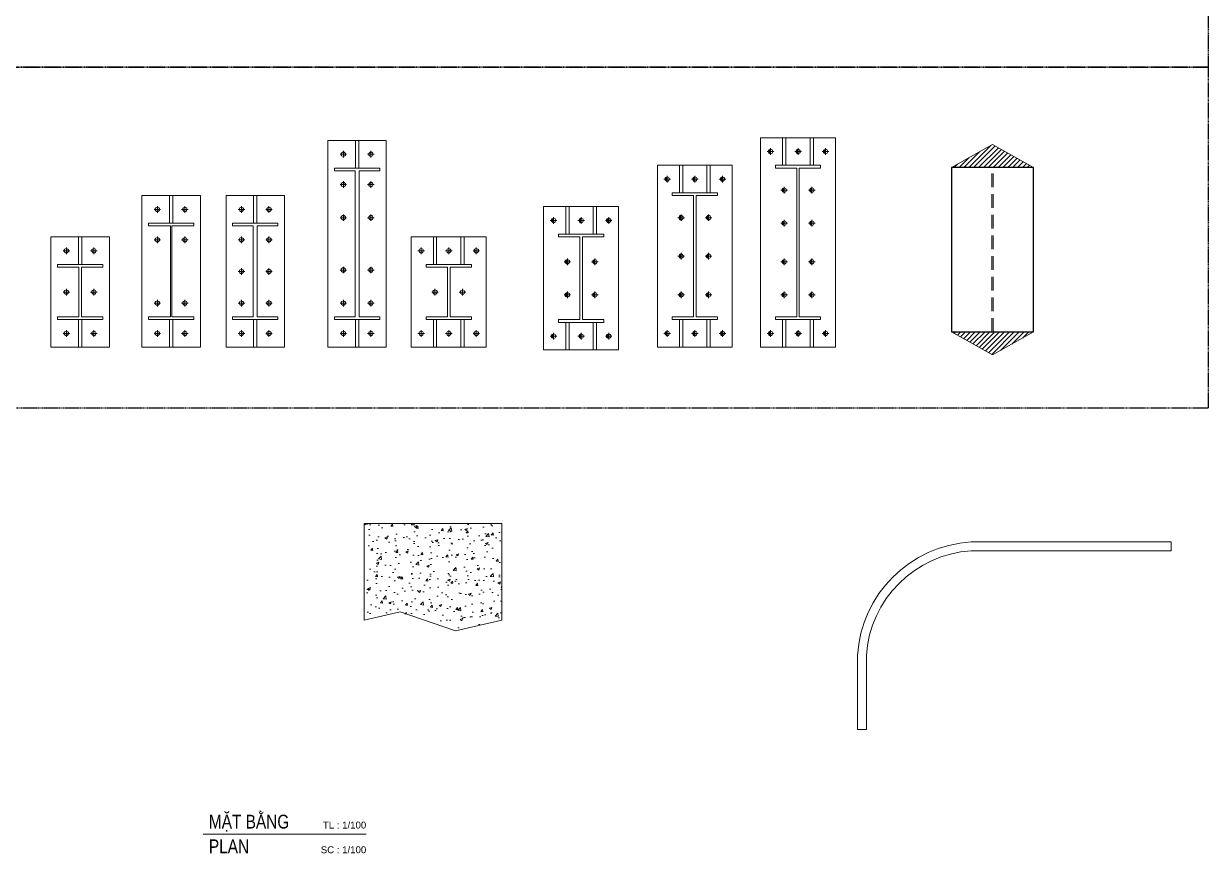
# Model space of a CAD drawing. Header units: millimetres. Extents: x -10603 to 59139, y 0 to 25238.
# Drawn here: x 49455 to 53754, y 13543 to 16554 of the extents above; entities that cross this region are included whole.
import ezdxf
from ezdxf.enums import TextEntityAlignment as Align

# ---------------------------------------------------------------- set-up
doc = ezdxf.new("R2010")
doc.units = ezdxf.units.MM
for name, pattern in [('BEAM HIDEN_DBIM', [4.7625, 3.175, -1.5875]), ('CENTER', [2, 1.25, -0.25, 0.25, -0.25]), ('CENTER2', [28.575, 19.05, -3.175, 3.175, -3.175]), ('DASHED2', [0.375, 0.25, -0.125])]:
    doc.linetypes.add(name, pattern=pattern)
for name, color, linetype, lineweight in [('COLUMN-BMB', 1, 'Continuous', 20), ('DCE_Beam', 2, 'BEAM HIDEN_DBIM', 25), ('Dce_text', 7, 'Continuous', 13), ('DCE_Tole', 6, 'Continuous', 15), ('DIM-BMB', 7, 'Continuous', 9), ('GRIDLINE-BMB', 251, 'CENTER', 5), ('HATCH-BMB', 8, 'Continuous', 5), ('kata_net manh_white', 7, 'Continuous', 5), ('kata_net thay_red', 1, 'Continuous', 20), ('kata_plate', 150, 'Continuous', 13), ('STEEL PL-BMB', 150, 'Continuous', 9), ('TITLE', 112, 'Continuous', 15)]:
    doc.layers.add(name, color=color, linetype=linetype, lineweight=lineweight)
doc.styles.add('Dce_Text', font='arial.ttf', dxfattribs={"width": 0.8})
doc.styles.add('title', font='arial.ttf')

# ---------------------------------------------------------------- blocks, each defined once
blk = doc.blocks.new('*U104')
at = {"layer": 'HATCH-BMB'}
h = blk.add_hatch(dxfattribs=at)
h.set_pattern_fill('AR-CONC', color=256, scale=10)
h.paths.add_polyline_path([(-5000, 0), (-5000, -7011), (-2391, -6423), (1637, -7786), (5000, -7011), (5000, -1094), (5000, 0)])
at = {"layer": 'DIM-BMB', "color": 3, "linetype": 'ByBlock'}
blk.add_lwpolyline([(-5000, -7011), (-5000, 0), (5000, 0), (5000, -1094), (5000, -1094), (5000, -7011)], dxfattribs=at)
at = {"layer": 'GRIDLINE-BMB', "color": 9, "linetype": 'CENTER2', "ltscale": 1500}
blk.add_lwpolyline([(-5000, -7011), (-2391, -6423), (1637, -7786), (5000, -7011)], dxfattribs=at)
blk = doc.blocks.new('*U90')
at = {"ltscale": 100}
blk.add_line((0, 0), (5907, 0), dxfattribs=at)
at = {"layer": 'Dce_text', "color": 4, "style": 'title', "width": 0.8}
blk.add_attdef('MATBANG', (205, 200), '', height=500, dxfattribs=at)
at = {"layer": 'Dce_text', "color": 4, "style": 'title', "flags": 8}
blk.add_attdef('TYLE', text='', height=250, dxfattribs=at).set_placement((5916, 200), align=Align.RIGHT)
at = {"layer": 'Dce_text', "color": 2, "style": 'title', "width": 0.8}
blk.add_attdef('PLAN', (205, -696), '', height=500, dxfattribs=at)
at = {"layer": 'Dce_text', "color": 2, "style": 'title', "flags": 8}
blk.add_attdef('SC', text='', height=250, dxfattribs=at).set_placement((5916, -696), align=Align.RIGHT)
blk = doc.blocks.new('*U91')
at = {"layer": 'DCE_Tole'}
blk.add_lwpolyline([(-1105.8, -412, -0.376021), (-725.8, -32), (0, -32), (0, 0), (-725.8, 0, 0.379461), (-1137.8, -412), (-1137.8, -680.7), (-1105.8, -680.7), (-1105.8, -412)], format="xyb", dxfattribs=at)
blk = doc.blocks.new('*U157')
at = {"layer": 'COLUMN-BMB', "linetype": 'ByBlock', "ltscale": 500}
for p, q in [((-82, 175), (-82, 165)), ((82, 175), (82, 165)), ((-82, -175), (-82, -165)), ((82, -175), (82, -165))]:
    blk.add_line(p, q, dxfattribs=at)
at = {"layer": 'kata_net manh_white'}
for points in [[(-38, 225), (-62, 225)], [(-50, 237), (-50, 213)], [(62, 225), (38, 225)], [(50, 237), (50, 213)], [(-38, 115), (-62, 115)], [(-50, 127), (-50, 103)], [(62, 115), (38, 115)], [(50, 127), (50, 103)], [(-38, -115), (-62, -115)], [(-50, -103), (-50, -127)], [(62, -115), (38, -115)], [(50, -103), (50, -127)], [(-50, -213), (-50, -237)], [(50, -213), (50, -237)], [(-38, -225), (-62, -225)], [(62, -225), (38, -225)]]:
    blk.add_lwpolyline(points, dxfattribs=at)
for centre in [(-50, 225), (50, 225), (-50, 115), (50, 115), (-50, -115), (50, -115), (-50, -225), (50, -225)]:
    blk.add_ellipse(centre, major_axis=(-8, 0), ratio=1, start_param=3.142362255831332, end_param=9.42554756301092, dxfattribs=at)
at = {"layer": 'kata_net thay_red', "linetype": 'ByBlock', "ltscale": 500}
for p, q in [((82, 175), (-82, 175)), ((-2.5, 165), (-82, 165)), ((-2.5, 165), (-2.5, -165)), ((2.5, 165), (82, 165)), ((2.5, 165), (2.5, -165)), ((-2.5, -165), (-82, -165)), ((2.5, -165), (82, -165)), ((82, -175), (-82, -175))]:
    blk.add_line(p, q, dxfattribs=at)
at = {"layer": 'kata_plate'}
for p, q in [((-6, 175), (-6, 275)), ((6, 175), (6, 275)), ((-6, -175), (-6, -275)), ((6, -175), (6, -275))]:
    blk.add_line(p, q, dxfattribs=at)
blk.add_lwpolyline([(-106, -275), (106, -275), (106, 275), (-106, 275)], close=True, dxfattribs=at)
at = {"style": 'Dce_Text', "width": 0.8, "flags": 1}
for tag, p in [('TenBanDe', (18.8, 154)), ('ChieuDay', (18.8, 158.4))]:
    blk.add_attdef(tag, text='', height=2.5, dxfattribs=at).set_placement(p, align=Align.CENTER)
blk = doc.blocks.new('*U152')
at = {"layer": 'kata_net manh_white', "linetype": 'Continuous'}
h = blk.add_hatch(color=256, dxfattribs=at)
edge = h.paths.add_edge_path()
edge.add_ellipse((-100, 330), major_axis=(-8, 0), ratio=1, start_angle=270.0441, end_angle=450.0441)
edge.add_line((-100, 322), (-100, 338))
h = blk.add_hatch(color=256, dxfattribs=at)
edge = h.paths.add_edge_path()
edge.add_ellipse((0, 330), major_axis=(-8, 0), ratio=1, start_angle=270.0441, end_angle=450.0441)
edge.add_line((0, 322), (0, 338))
h = blk.add_hatch(color=256, dxfattribs=at)
edge = h.paths.add_edge_path()
edge.add_ellipse((100, 330), major_axis=(-8, 0), ratio=1, start_angle=270.0441, end_angle=450.0441)
edge.add_line((100, 322), (100, 338))
h = blk.add_hatch(color=256, dxfattribs=at)
edge = h.paths.add_edge_path()
edge.add_ellipse((-50, 190), major_axis=(-8, 0), ratio=1, start_angle=270.0441, end_angle=450.0441)
edge.add_line((-50, 182), (-50, 198))
h = blk.add_hatch(color=256, dxfattribs=at)
edge = h.paths.add_edge_path()
edge.add_ellipse((50, 190), major_axis=(-8, 0), ratio=1, start_angle=270.0441, end_angle=450.0441)
edge.add_line((50, 182), (50, 198))
h = blk.add_hatch(color=256, dxfattribs=at)
edge = h.paths.add_edge_path()
edge.add_ellipse((-50, 70), major_axis=(-8, 0), ratio=1, start_angle=270.0441, end_angle=450.0441)
edge.add_line((-50, 62), (-50, 78))
h = blk.add_hatch(color=256, dxfattribs=at)
edge = h.paths.add_edge_path()
edge.add_ellipse((50, 70), major_axis=(-8, 0), ratio=1, start_angle=270.0441, end_angle=450.0441)
edge.add_line((50, 62), (50, 78))
h = blk.add_hatch(color=256, dxfattribs=at)
edge = h.paths.add_edge_path()
edge.add_ellipse((-50, -70), major_axis=(-8, 0), ratio=1, start_angle=270.0441, end_angle=450.0441)
edge.add_line((-50, -78), (-50, -62))
h = blk.add_hatch(color=256, dxfattribs=at)
edge = h.paths.add_edge_path()
edge.add_ellipse((50, -70), major_axis=(-8, 0), ratio=1, start_angle=270.0441, end_angle=450.0441)
edge.add_line((50, -78), (50, -62))
h = blk.add_hatch(color=256, dxfattribs=at)
edge = h.paths.add_edge_path()
edge.add_ellipse((-50, -190), major_axis=(-8, 0), ratio=1, start_angle=-90.0441, end_angle=89.9559, ccw=False)
edge.add_line((-50, -182), (-50, -198))
h = blk.add_hatch(color=256, dxfattribs=at)
edge = h.paths.add_edge_path()
edge.add_ellipse((50, -190), major_axis=(-8, 0), ratio=1, start_angle=-90.0441, end_angle=89.9559, ccw=False)
edge.add_line((50, -182), (50, -198))
h = blk.add_hatch(color=256, dxfattribs=at)
edge = h.paths.add_edge_path()
edge.add_ellipse((-100, -330), major_axis=(-8, 0), ratio=1, start_angle=270.0441, end_angle=450.0441)
edge.add_line((-100, -338), (-100, -322))
h = blk.add_hatch(color=256, dxfattribs=at)
edge = h.paths.add_edge_path()
edge.add_ellipse((0, -330), major_axis=(-8, 0), ratio=1, start_angle=270.0441, end_angle=450.0441)
edge.add_line((0, -338), (0, -322))
h = blk.add_hatch(color=256, dxfattribs=at)
edge = h.paths.add_edge_path()
edge.add_ellipse((100, -330), major_axis=(-8, 0), ratio=1, start_angle=270.0441, end_angle=450.0441)
edge.add_line((100, -338), (100, -322))
at = {"layer": 'kata_net manh_white'}
for points in [[(-88, 330), (-112, 330)], [(-100, 342), (-100, 318)], [(12, 330), (-12, 330)], [(0, 342), (0, 318)], [(112, 330), (88, 330)], [(100, 342), (100, 318)], [(-38, 190), (-62, 190)], [(-50, 202), (-50, 178)], [(62, 190), (38, 190)], [(50, 202), (50, 178)], [(-38, 70), (-62, 70)], [(-50, 82), (-50, 58)], [(62, 70), (38, 70)], [(50, 82), (50, 58)], [(-38, -70), (-62, -70)], [(-50, -58), (-50, -82)], [(62, -70), (38, -70)], [(50, -58), (50, -82)], [(-38, -190), (-62, -190)], [(-50, -202), (-50, -178)], [(62, -190), (38, -190)], [(50, -202), (50, -178)], [(-88, -330), (-112, -330)], [(-100, -318), (-100, -342)], [(12, -330), (-12, -330)], [(0, -318), (0, -342)], [(112, -330), (88, -330)], [(100, -318), (100, -342)]]:
    blk.add_lwpolyline(points, dxfattribs=at)
for centre in [(-100, 330), (0, 330), (100, 330), (-50, 190), (50, 190), (-50, 70), (50, 70), (-50, -70), (50, -70), (-100, -330), (0, -330), (100, -330)]:
    blk.add_ellipse(centre, major_axis=(-8, 0), ratio=1, start_param=3.142362255831332, end_param=9.42554756301092, dxfattribs=at)
at = {"layer": 'kata_net manh_white', "extrusion": (0, 0, -1)}
for centre in [(-50, -190), (50, -190)]:
    blk.add_ellipse(centre, major_axis=(-8, 0), ratio=1, start_param=3.142362255831332, end_param=9.42554756301092, dxfattribs=at)
at = {"layer": 'kata_net thay_red', "linetype": 'ByBlock', "ltscale": 500}
for p, q in [((82, 280), (-82, 280)), ((-82, 280), (-82, 270)), ((-82, 270), (-4.5, 270)), ((-4.5, 270), (-4.5, -270)), ((4.5, 270), (82, 270)), ((4.5, -270), (4.5, 270)), ((82, 270), (82, 280)), ((-4.5, -270), (-82, -270)), ((-82, -270), (-82, -280)), ((-82, -280), (82, -280)), ((82, -270), (4.5, -270)), ((82, -280), (82, -270))]:
    blk.add_line(p, q, dxfattribs=at)
at = {"layer": 'kata_plate'}
for p, q in [((-56, 280), (-56, 380)), ((-56, 380), (-44, 380)), ((-44, 380), (-44, 280)), ((44, 280), (44, 380)), ((44, 380), (56, 380)), ((56, 380), (56, 280))]:
    blk.add_line(p, q, dxfattribs=at)
blk.add_lwpolyline([(-136, -380), (136, -380), (136, 380), (-136, 380)], close=True, dxfattribs=at)
for points in [[(-56, -280), (-56, -380)], [(-44, -280), (-44, -380)], [(44, -280), (44, -380)], [(56, -280), (56, -380)]]:
    blk.add_lwpolyline(points, dxfattribs=at)
at = {"style": 'Dce_Text', "width": 0.8, "flags": 1}
for tag, p in [('ChieuDay', (18.4, 258.4)), ('TenBanDe', (18.4, 254.1))]:
    blk.add_attdef(tag, text='', height=2.5, dxfattribs=at).set_placement(p, align=Align.CENTER)
blk = doc.blocks.new('*U151')
at = {"layer": 'COLUMN-BMB', "linetype": 'ByBlock', "ltscale": 500}
for p, q in [((-82, 275), (-82, 265)), ((82, 275), (82, 265)), ((-82, -275), (-82, -265)), ((82, -275), (82, -265))]:
    blk.add_line(p, q, dxfattribs=at)
at = {"layer": 'kata_net manh_white'}
for points in [[(-38, 325), (-62, 325)], [(-50, 337), (-50, 313)], [(62, 325), (38, 325)], [(50, 337), (50, 313)], [(-38, 215), (-62, 215)], [(-50, 227), (-50, 203)], [(62, 215), (38, 215)], [(50, 227), (50, 203)], [(-38, 95), (-62, 95)], [(-50, 107), (-50, 83)], [(62, 95), (38, 95)], [(50, 107), (50, 83)], [(-50, -83), (-50, -107)], [(50, -83), (50, -107)], [(-38, -95), (-62, -95)], [(62, -95), (38, -95)], [(-50, -203), (-50, -227)], [(50, -203), (50, -227)], [(-38, -215), (-62, -215)], [(62, -215), (38, -215)], [(-38, -325), (-62, -325)], [(-50, -313), (-50, -337)], [(62, -325), (38, -325)], [(50, -313), (50, -337)]]:
    blk.add_lwpolyline(points, dxfattribs=at)
for centre in [(-50, 325), (50, 325), (-50, 215), (50, 215), (-50, 95), (50, 95), (-50, -95), (50, -95), (-50, -215), (50, -215), (-50, -325), (50, -325)]:
    blk.add_ellipse(centre, major_axis=(-8, 0), ratio=1, start_param=3.142362255831332, end_param=9.42554756301092, dxfattribs=at)
at = {"layer": 'kata_net thay_red', "linetype": 'ByBlock', "ltscale": 500}
for p, q in [((82, 275), (-82, 275)), ((-7.5, 265), (-82, 265)), ((-7.5, 265), (-7.5, -265)), ((7.5, 265), (82, 265)), ((7.5, 265), (7.5, -265)), ((-7.5, -265), (-82, -265)), ((82, -275), (-82, -275)), ((7.5, -265), (82, -265))]:
    blk.add_line(p, q, dxfattribs=at)
at = {"layer": 'kata_plate'}
for p, q in [((-6, 275), (-6, 375)), ((6, 275), (6, 375)), ((-6, -275), (-6, -375)), ((6, -275), (6, -375))]:
    blk.add_line(p, q, dxfattribs=at)
blk.add_lwpolyline([(-106, -375), (106, -375), (106, 375), (-106, 375)], close=True, dxfattribs=at)
at = {"style": 'Dce_Text', "width": 0.8, "flags": 1}
for tag, p in [('ChieuDay', (21.3, 257.5)), ('TenBanDe', (21.3, 253.1))]:
    blk.add_attdef(tag, text='', height=2.5, dxfattribs=at).set_placement(p, align=Align.CENTER)
blk = doc.blocks.new('*U155')
at = {"layer": 'COLUMN-BMB', "linetype": 'ByBlock', "ltscale": 500}
for p, q in [((-82, 100), (-82, 90)), ((82, 100), (82, 90)), ((-82, -100), (-82, -90)), ((82, -100), (82, -90))]:
    blk.add_line(p, q, dxfattribs=at)
at = {"layer": 'kata_net manh_white'}
for points in [[(-88, 150), (-112, 150)], [(-100, 162), (-100, 138)], [(12, 150), (-12, 150)], [(0, 162), (0, 138)], [(112, 150), (88, 150)], [(100, 162), (100, 138)], [(-38, 0), (-62, 0)], [(-50, 12), (-50, -12)], [(62, 0), (38, 0)], [(50, 12), (50, -12)], [(-88, -150), (-112, -150)], [(-100, -138), (-100, -162)], [(12, -150), (-12, -150)], [(0, -138), (0, -162)], [(112, -150), (88, -150)], [(100, -138), (100, -162)]]:
    blk.add_lwpolyline(points, dxfattribs=at)
for centre in [(-100, 150), (0, 150), (100, 150), (-50, 0), (50, 0), (-100, -150), (0, -150), (100, -150)]:
    blk.add_ellipse(centre, major_axis=(-8, 0), ratio=1, start_param=3.142362255831332, end_param=9.42554756301092, dxfattribs=at)
at = {"layer": 'kata_net thay_red', "linetype": 'ByBlock', "ltscale": 500}
for p, q in [((82, 100), (-82, 100)), ((-4.5, 90), (-82, 90)), ((-4.5, 90), (-4.5, -90)), ((4.5, 90), (82, 90)), ((4.5, 90), (4.5, -90)), ((-4.5, -90), (-82, -90)), ((82, -100), (-82, -100)), ((4.5, -90), (82, -90))]:
    blk.add_line(p, q, dxfattribs=at)
at = {"layer": 'kata_plate'}
for p, q in [((-56, 100), (-56, 200)), ((-56, 200), (-44, 200)), ((-44, 100), (-44, 200)), ((44, 100), (44, 200)), ((44, 200), (56, 200)), ((56, 100), (56, 200)), ((-56, -100), (-56, -200)), ((-44, -100), (-44, -200)), ((44, -100), (44, -200)), ((56, -100), (56, -200))]:
    blk.add_line(p, q, dxfattribs=at)
blk.add_lwpolyline([(-136, -200), (136, -200), (136, 200), (-136, 200)], close=True, dxfattribs=at)
at = {"style": 'Dce_Text', "width": 0.8, "flags": 1}
for tag, p in [('ChieuDay', (19.3, 85.9)), ('TenBanDe', (19.3, 81.5))]:
    blk.add_attdef(tag, text='', height=2.5, dxfattribs=at).set_placement(p, align=Align.CENTER)
blk = doc.blocks.new('*U154')
at = {"layer": 'kata_net manh_white', "linetype": 'Continuous'}
h = blk.add_hatch(color=256, dxfattribs=at)
edge = h.paths.add_edge_path()
edge.add_ellipse((-100, 210), major_axis=(-8, 0), ratio=1, start_angle=270.0441, end_angle=450.0441)
edge.add_line((-100, 202), (-100, 218))
h = blk.add_hatch(color=256, dxfattribs=at)
edge = h.paths.add_edge_path()
edge.add_ellipse((0, 210), major_axis=(-8, 0), ratio=1, start_angle=270.0441, end_angle=450.0441)
edge.add_line((0, 202), (0, 218))
h = blk.add_hatch(color=256, dxfattribs=at)
edge = h.paths.add_edge_path()
edge.add_ellipse((100, 210), major_axis=(-8, 0), ratio=1, start_angle=270.0441, end_angle=450.0441)
edge.add_line((100, 202), (100, 218))
h = blk.add_hatch(color=256, dxfattribs=at)
edge = h.paths.add_edge_path()
edge.add_ellipse((-50, 60), major_axis=(-8, 0), ratio=1, start_angle=270.0441, end_angle=450.0441)
edge.add_line((-50, 52), (-50, 68))
h = blk.add_hatch(color=256, dxfattribs=at)
edge = h.paths.add_edge_path()
edge.add_ellipse((50, 60), major_axis=(-8, 0), ratio=1, start_angle=270.0441, end_angle=450.0441)
edge.add_line((50, 52), (50, 68))
h = blk.add_hatch(color=256, dxfattribs=at)
edge = h.paths.add_edge_path()
edge.add_ellipse((-50, -60), major_axis=(-8, 0), ratio=1, start_angle=-90.0441, end_angle=89.9559, ccw=False)
edge.add_line((-50, -52), (-50, -68))
h = blk.add_hatch(color=256, dxfattribs=at)
edge = h.paths.add_edge_path()
edge.add_ellipse((50, -60), major_axis=(-8, 0), ratio=1, start_angle=-90.0441, end_angle=89.9559, ccw=False)
edge.add_line((50, -52), (50, -68))
h = blk.add_hatch(color=256, dxfattribs=at)
edge = h.paths.add_edge_path()
edge.add_ellipse((-100, -210), major_axis=(-8, 0), ratio=1, start_angle=270.0441, end_angle=450.0441)
edge.add_line((-100, -218), (-100, -202))
h = blk.add_hatch(color=256, dxfattribs=at)
edge = h.paths.add_edge_path()
edge.add_ellipse((0, -210), major_axis=(-8, 0), ratio=1, start_angle=270.0441, end_angle=450.0441)
edge.add_line((0, -218), (0, -202))
h = blk.add_hatch(color=256, dxfattribs=at)
edge = h.paths.add_edge_path()
edge.add_ellipse((100, -210), major_axis=(-8, 0), ratio=1, start_angle=270.0441, end_angle=450.0441)
edge.add_line((100, -218), (100, -202))
at = {"layer": 'kata_net manh_white'}
for points in [[(-100, 222), (-100, 198)], [(0, 222), (0, 198)], [(100, 222), (100, 198)], [(-88, 210), (-112, 210)], [(12, 210), (-12, 210)], [(112, 210), (88, 210)], [(-38, 60), (-62, 60)], [(-50, 72), (-50, 48)], [(62, 60), (38, 60)], [(50, 72), (50, 48)], [(-38, -60), (-62, -60)], [(-50, -72), (-50, -48)], [(62, -60), (38, -60)], [(50, -72), (50, -48)], [(-88, -210), (-112, -210)], [(-100, -198), (-100, -222)], [(12, -210), (-12, -210)], [(0, -198), (0, -222)], [(112, -210), (88, -210)], [(100, -198), (100, -222)]]:
    blk.add_lwpolyline(points, dxfattribs=at)
for centre in [(-100, 210), (0, 210), (100, 210), (-50, 60), (50, 60), (-100, -210), (0, -210), (100, -210)]:
    blk.add_ellipse(centre, major_axis=(-8, 0), ratio=1, start_param=3.142362255831332, end_param=9.42554756301092, dxfattribs=at)
at = {"layer": 'kata_net manh_white', "extrusion": (0, 0, -1)}
for centre in [(-50, -60), (50, -60)]:
    blk.add_ellipse(centre, major_axis=(-8, 0), ratio=1, start_param=3.142362255831332, end_param=9.42554756301092, dxfattribs=at)
at = {"layer": 'kata_net thay_red', "linetype": 'ByBlock', "ltscale": 500}
for p, q in [((82, 160), (-82, 160)), ((-82, 160), (-82, 150)), ((-82, 150), (-4.5, 150)), ((-4.5, 150), (-4.5, -150)), ((4.5, 150), (82, 150)), ((4.5, -150), (4.5, 150)), ((82, 150), (82, 160)), ((-4.5, -150), (-82, -150)), ((-82, -150), (-82, -160)), ((-82, -160), (82, -160)), ((82, -150), (4.5, -150)), ((82, -160), (82, -150))]:
    blk.add_line(p, q, dxfattribs=at)
at = {"layer": 'kata_plate'}
for p, q in [((-56, 160), (-56, 260)), ((-56, 260), (-44, 260)), ((-44, 260), (-44, 160)), ((44, 160), (44, 260)), ((44, 260), (56, 260)), ((56, 260), (56, 160))]:
    blk.add_line(p, q, dxfattribs=at)
blk.add_lwpolyline([(-136, -260), (136, -260), (136, 260), (-136, 260)], close=True, dxfattribs=at)
for points in [[(-56, -160), (-56, -260)], [(-44, -160), (-44, -260)], [(44, -160), (44, -260)], [(56, -160), (56, -260)]]:
    blk.add_lwpolyline(points, dxfattribs=at)
at = {"style": 'Dce_Text', "width": 0.8, "flags": 1}
for tag, p in [('TenBanDe', (20.7, 134.9)), ('ChieuDay', (20.7, 139.3))]:
    blk.add_attdef(tag, text='', height=2.5, dxfattribs=at).set_placement(p, align=Align.CENTER)
blk = doc.blocks.new('*U153')
at = {"layer": 'kata_net manh_white', "linetype": 'Continuous'}
h = blk.add_hatch(color=256, dxfattribs=at)
edge = h.paths.add_edge_path()
edge.add_ellipse((-100, 280), major_axis=(-8, 0), ratio=1, start_angle=270.0441, end_angle=450.0441)
edge.add_line((-100, 272), (-100, 288))
h = blk.add_hatch(color=256, dxfattribs=at)
edge = h.paths.add_edge_path()
edge.add_ellipse((0, 280), major_axis=(-8, 0), ratio=1, start_angle=270.0441, end_angle=450.0441)
edge.add_line((0, 272), (0, 288))
h = blk.add_hatch(color=256, dxfattribs=at)
edge = h.paths.add_edge_path()
edge.add_ellipse((100, 280), major_axis=(-8, 0), ratio=1, start_angle=270.0441, end_angle=450.0441)
edge.add_line((100, 272), (100, 288))
h = blk.add_hatch(color=256, dxfattribs=at)
edge = h.paths.add_edge_path()
edge.add_ellipse((-50, 140), major_axis=(-8, 0), ratio=1, start_angle=270.0441, end_angle=450.0441)
edge.add_line((-50, 132), (-50, 148))
h = blk.add_hatch(color=256, dxfattribs=at)
edge = h.paths.add_edge_path()
edge.add_ellipse((50, 140), major_axis=(-8, 0), ratio=1, start_angle=270.0441, end_angle=450.0441)
edge.add_line((50, 132), (50, 148))
h = blk.add_hatch(color=256, dxfattribs=at)
edge = h.paths.add_edge_path()
edge.add_ellipse((-50, 0), major_axis=(-8, 0), ratio=1, start_angle=270.0441, end_angle=450.0441)
edge.add_line((-50, -8), (-50, 8))
h = blk.add_hatch(color=256, dxfattribs=at)
edge = h.paths.add_edge_path()
edge.add_ellipse((50, 0), major_axis=(-8, 0), ratio=1, start_angle=270.0441, end_angle=450.0441)
edge.add_line((50, -8), (50, 8))
h = blk.add_hatch(color=256, dxfattribs=at)
edge = h.paths.add_edge_path()
edge.add_ellipse((-50, -140), major_axis=(-8, 0), ratio=1, start_angle=-90.0441, end_angle=89.9559, ccw=False)
edge.add_line((-50, -132), (-50, -148))
h = blk.add_hatch(color=256, dxfattribs=at)
edge = h.paths.add_edge_path()
edge.add_ellipse((50, -140), major_axis=(-8, 0), ratio=1, start_angle=-90.0441, end_angle=89.9559, ccw=False)
edge.add_line((50, -132), (50, -148))
h = blk.add_hatch(color=256, dxfattribs=at)
edge = h.paths.add_edge_path()
edge.add_ellipse((-100, -280), major_axis=(-8, 0), ratio=1, start_angle=270.0441, end_angle=450.0441)
edge.add_line((-100, -288), (-100, -272))
h = blk.add_hatch(color=256, dxfattribs=at)
edge = h.paths.add_edge_path()
edge.add_ellipse((0, -280), major_axis=(-8, 0), ratio=1, start_angle=270.0441, end_angle=450.0441)
edge.add_line((0, -288), (0, -272))
h = blk.add_hatch(color=256, dxfattribs=at)
edge = h.paths.add_edge_path()
edge.add_ellipse((100, -280), major_axis=(-8, 0), ratio=1, start_angle=270.0441, end_angle=450.0441)
edge.add_line((100, -288), (100, -272))
at = {"layer": 'kata_net manh_white'}
for points in [[(-88, 280), (-112, 280)], [(-100, 292), (-100, 268)], [(12, 280), (-12, 280)], [(0, 292), (0, 268)], [(112, 280), (88, 280)], [(100, 292), (100, 268)], [(-38, 140), (-62, 140)], [(-50, 152), (-50, 128)], [(62, 140), (38, 140)], [(50, 152), (50, 128)], [(-38, 0), (-62, 0)], [(-50, 12), (-50, -12)], [(62, 0), (38, 0)], [(50, 12), (50, -12)], [(-50, -152), (-50, -128)], [(50, -152), (50, -128)], [(-38, -140), (-62, -140)], [(62, -140), (38, -140)], [(-88, -280), (-112, -280)], [(-100, -268), (-100, -292)], [(12, -280), (-12, -280)], [(0, -268), (0, -292)], [(112, -280), (88, -280)], [(100, -268), (100, -292)]]:
    blk.add_lwpolyline(points, dxfattribs=at)
for centre in [(-100, 280), (0, 280), (100, 280), (-50, 140), (50, 140), (-50, 0), (50, 0), (-100, -280), (0, -280), (100, -280)]:
    blk.add_ellipse(centre, major_axis=(-8, 0), ratio=1, start_param=3.142362255831332, end_param=9.42554756301092, dxfattribs=at)
at = {"layer": 'kata_net manh_white', "extrusion": (0, 0, -1)}
for centre in [(-50, -140), (50, -140)]:
    blk.add_ellipse(centre, major_axis=(-8, 0), ratio=1, start_param=3.142362255831332, end_param=9.42554756301092, dxfattribs=at)
at = {"layer": 'kata_net thay_red', "linetype": 'ByBlock', "ltscale": 500}
for p, q in [((82, 230), (-82, 230)), ((-82, 230), (-82, 220)), ((-82, 220), (-4.5, 220)), ((-4.5, 220), (-4.5, -220)), ((4.5, 220), (82, 220)), ((4.5, -220), (4.5, 220)), ((82, 220), (82, 230)), ((-4.5, -220), (-82, -220)), ((-82, -220), (-82, -230)), ((-82, -230), (82, -230)), ((82, -220), (4.5, -220)), ((82, -230), (82, -220))]:
    blk.add_line(p, q, dxfattribs=at)
at = {"layer": 'kata_plate'}
for p, q in [((-56, 230), (-56, 330)), ((-56, 330), (-44, 330)), ((-44, 330), (-44, 230)), ((44, 230), (44, 330)), ((44, 330), (56, 330)), ((56, 330), (56, 230))]:
    blk.add_line(p, q, dxfattribs=at)
blk.add_lwpolyline([(-136, -330), (136, -330), (136, 330), (-136, 330)], close=True, dxfattribs=at)
for points in [[(-56, -230), (-56, -330)], [(-44, -230), (-44, -330)], [(44, -230), (44, -330)], [(56, -230), (56, -330)]]:
    blk.add_lwpolyline(points, dxfattribs=at)
at = {"style": 'Dce_Text', "width": 0.8, "flags": 1}
for tag, p in [('TenBanDe', (30.3, 206.2)), ('ChieuDay', (30.3, 210.6))]:
    blk.add_attdef(tag, text='', height=2.5, dxfattribs=at).set_placement(p, align=Align.CENTER)
blk = doc.blocks.new('*U158')
at = {"layer": 'COLUMN-BMB', "linetype": 'ByBlock', "ltscale": 500}
for p, q in [((-82, 100), (-82, 90)), ((82, 100), (82, 90)), ((-82, -100), (-82, -90)), ((82, -100), (82, -90))]:
    blk.add_line(p, q, dxfattribs=at)
at = {"layer": 'kata_net manh_white'}
for points in [[(-38, 150), (-62, 150)], [(-50, 162), (-50, 138)], [(62, 150), (38, 150)], [(50, 162), (50, 138)], [(-38, 0), (-62, 0)], [(-50, 12), (-50, -12)], [(62, 0), (38, 0)], [(50, 12), (50, -12)], [(-38, -150), (-62, -150)], [(-50, -138), (-50, -162)], [(62, -150), (38, -150)], [(50, -138), (50, -162)]]:
    blk.add_lwpolyline(points, dxfattribs=at)
for centre in [(-50, 150), (50, 150), (-50, 0), (50, 0), (-50, -150), (50, -150)]:
    blk.add_ellipse(centre, major_axis=(-8, 0), ratio=1, start_param=3.142362255831332, end_param=9.42554756301092, dxfattribs=at)
at = {"layer": 'kata_net thay_red', "linetype": 'ByBlock', "ltscale": 500}
for p, q in [((82, 100), (-82, 100)), ((-4.5, 90), (-82, 90)), ((-4.5, 90), (-4.5, -90)), ((4.5, 90), (82, 90)), ((4.5, 90), (4.5, -90)), ((-4.5, -90), (-82, -90)), ((82, -100), (-82, -100)), ((4.5, -90), (82, -90))]:
    blk.add_line(p, q, dxfattribs=at)
at = {"layer": 'kata_plate'}
for p, q in [((-6, 100), (-6, 200)), ((6, 100), (6, 200)), ((-6, -100), (-6, -200)), ((6, -100), (6, -200))]:
    blk.add_line(p, q, dxfattribs=at)
blk.add_lwpolyline([(-106, -200), (106, -200), (106, 200), (-106, 200)], close=True, dxfattribs=at)
at = {"style": 'Dce_Text', "width": 0.8, "flags": 1}
for tag, p in [('TenBanDe', (21.6, 73.7)), ('ChieuDay', (21.6, 78))]:
    blk.add_attdef(tag, text='', height=2.5, dxfattribs=at).set_placement(p, align=Align.CENTER)
blk = doc.blocks.new('*U156')
at = {"layer": 'COLUMN-BMB', "linetype": 'ByBlock', "ltscale": 500}
for p, q in [((-82, 175), (-82, 165)), ((82, 175), (82, 165)), ((-82, -175), (-82, -165)), ((82, -175), (82, -165))]:
    blk.add_line(p, q, dxfattribs=at)
at = {"layer": 'kata_net manh_white'}
for points in [[(-38, 225), (-62, 225)], [(-50, 237), (-50, 213)], [(62, 225), (38, 225)], [(50, 237), (50, 213)], [(-38, 115), (-62, 115)], [(-50, 127), (-50, 103)], [(62, 115), (38, 115)], [(50, 127), (50, 103)], [(-38, 0), (-62, 0)], [(-50, 12), (-50, -12)], [(62, 0), (38, 0)], [(50, 12), (50, -12)], [(-38, -115), (-62, -115)], [(-50, -103), (-50, -127)], [(62, -115), (38, -115)], [(50, -103), (50, -127)], [(-50, -213), (-50, -237)], [(50, -213), (50, -237)], [(-38, -225), (-62, -225)], [(62, -225), (38, -225)]]:
    blk.add_lwpolyline(points, dxfattribs=at)
for centre in [(-50, 225), (50, 225), (-50, 115), (50, 115), (-50, 0), (50, 0), (-50, -115), (50, -115), (-50, -225), (50, -225)]:
    blk.add_ellipse(centre, major_axis=(-8, 0), ratio=1, start_param=3.142362255831332, end_param=9.42554756301092, dxfattribs=at)
at = {"layer": 'kata_net thay_red', "linetype": 'ByBlock', "ltscale": 500}
for p, q in [((82, 175), (-82, 175)), ((-7.5, 165), (-82, 165)), ((-7.5, 165), (-7.5, -165)), ((7.5, 165), (82, 165)), ((7.5, 165), (7.5, -165)), ((-7.5, -165), (-82, -165)), ((7.5, -165), (82, -165)), ((82, -175), (-82, -175))]:
    blk.add_line(p, q, dxfattribs=at)
at = {"layer": 'kata_plate'}
for p, q in [((-6, 175), (-6, 275)), ((6, 175), (6, 275)), ((106, -63.5), (106, -51.5)), ((-6, -175), (-6, -275)), ((6, -175), (6, -275))]:
    blk.add_line(p, q, dxfattribs=at)
blk.add_lwpolyline([(-106, -275), (106, -275), (106, 275), (-106, 275)], close=True, dxfattribs=at)
at = {"style": 'Dce_Text', "width": 0.8, "flags": 1}
for tag, p in [('TenBanDe', (24.4, 154.7)), ('ChieuDay', (24.4, 159.1))]:
    blk.add_attdef(tag, text='', height=2.5, dxfattribs=at).set_placement(p, align=Align.CENTER)
blk = doc.blocks.new('*U236')
at = {"layer": 'STEEL PL-BMB', "ltscale": 500, "transparency": 33554483}
h = blk.add_hatch(dxfattribs=at)
h.set_pattern_fill('ANSI31', color=0, scale=100)
h.set_pattern_definition([(45, (0, -472.223), (-8.83883, 8.83883), [])])
h.paths.add_polyline_path([(149, 524.6), (0, 608.3), (-149, 524.6)])
h = blk.add_hatch(dxfattribs=at)
h.set_pattern_fill('ANSI31', color=0, scale=100)
h.set_pattern_definition([(45, (0, -155.663), (-8.8388, 8.8388), [])])
h.paths.add_polyline_path([(149, -72), (0, -155.7), (-149, -72)])
at = {"color": 0, "ltscale": 1000, "transparency": 16777216}
blk.add_lwpolyline([(149, -72), (149, 524.6), (-149, 524.6), (-149, -72)], close=True, dxfattribs=at)
at = {"layer": 'HATCH-BMB', "linetype": 'DASHED2', "ltscale": 200}
for points in [[(-2.5, -72), (-2.5, 524.6)], [(2.5, -72), (2.5, 524.6)]]:
    blk.add_lwpolyline(points, dxfattribs=at)
at = {"layer": 'STEEL PL-BMB', "color": 0, "ltscale": 500, "transparency": 16777216}
for points in [[(149, 524.6), (0, 608.3), (-149, 524.6)], [(149, -72), (0, -155.7), (-149, -72)]]:
    blk.add_lwpolyline(points, close=True, dxfattribs=at)
at = {"style": 'Dce_Text', "width": 0.8, "flags": 1}
blk.add_attdef('Name', text='', height=25, dxfattribs=at).set_placement((204.4, 398.3), align=Align.MIDDLE_CENTER)
blk = doc.blocks.new('Block_ALL')
at = {"layer": 'DCE_Beam'}
for points in [[(46059.1, 17143.5), (53753.6, 17143.5), (53753.6, 16395.4), (46059.1, 16395.4)], [(46059.1, 16395.4), (53753.6, 16395.4), (53753.6, 15158), (46059.1, 15158)]]:
    blk.add_lwpolyline(points, close=True, dxfattribs=at)
for name, p in [('*U152', (52264.8, 15759.5)), ('*U153', (51890.3, 15709.5)), ('*U157', (49989.8, 15654.5)), ('*U154', (51477.6, 15629.5)), ('*U158', (49659.6, 15579.5)), ('*U91', (53618.4, 14672.6))]:
    blk.add_blockref(name, p)
at = {"color": 4, "transparency": 33554687}
blk.add_blockref('*U236', (52970.6, 15506.9), dxfattribs=at)
at = {"xscale": 0.05, "yscale": 0.05, "zscale": 0.05}
blk.add_blockref('*U104', (50940.1, 14739.5), dxfattribs=at)
at = {"layer": 'COLUMN-BMB'}
for name, p in [('*U151', (50664.7, 15754.5)), ('*U156', (50294.9, 15654.5)), ('*U155', (50997.3, 15579.5))]:
    blk.add_blockref(name, p, dxfattribs=at)
at = {"layer": 'TITLE', "lineweight": 18}
ref = blk.add_blockref('*U90', (50106.3, 13612.5), dxfattribs=dict(at, xscale=0.1, yscale=0.1, zscale=0.1))
ref.add_attrib('SC', 'SC : 1/100', dxfattribs={"layer": 'Dce_text', "color": 2, "height": 25, "style": 'title'}).set_placement((50697.9, 13542.9), align=Align.RIGHT)
ref.add_attrib('TYLE', 'TL : 1/100', dxfattribs={"layer": 'Dce_text', "color": 4, "height": 25, "style": 'title'}).set_placement((50697.9, 13632.5), align=Align.RIGHT)
ref.add_attrib('PLAN', 'PLAN', (50126.8, 13542.9), dxfattribs={"layer": 'Dce_text', "color": 2, "height": 50, "style": 'title', "width": 0.8})
ref.add_attrib('MATBANG', 'MẶT BẰNG', (50126.8, 13632.5), dxfattribs={"layer": 'Dce_text', "color": 4, "height": 50, "style": 'title', "width": 0.8})

msp = doc.modelspace()

# ---------------------------------------------------------------- block references
msp.add_blockref('Block_ALL', (0, 0))

doc.saveas('drawing.dxf')
